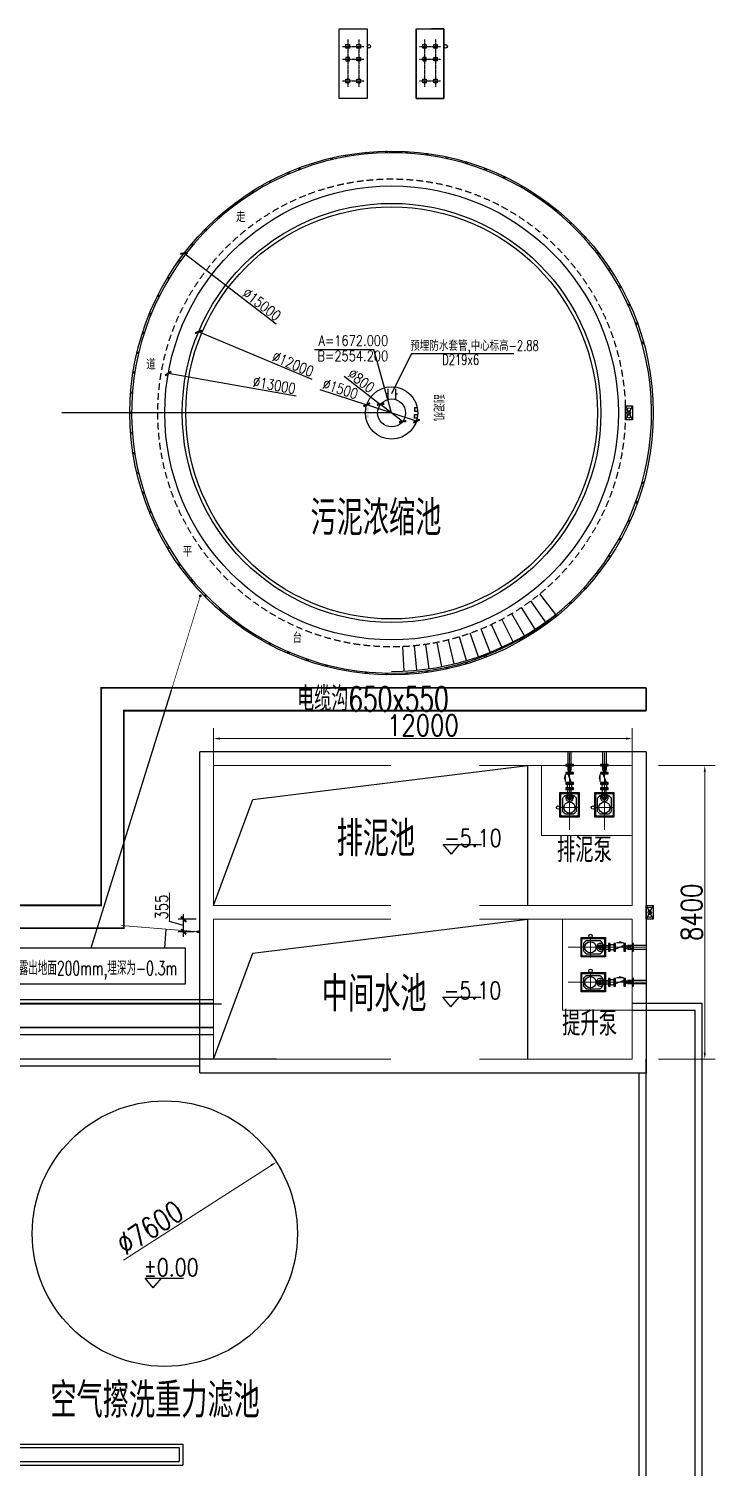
# Model space of a CAD drawing. Header units: millimetres. Extents: x -437359 to 106527, y -82378 to 117612.
# Drawn here: x -60576 to -40899, y 37759 to 78948 of the extents above; entities that cross this region are included whole.
import ezdxf
from ezdxf.enums import TextEntityAlignment as Align

# ---------------------------------------------------------------- set-up
doc = ezdxf.new("R2010")
doc.units = ezdxf.units.MM
for name, pattern in [('ACAD_ISO04W100', [30, 24, -3, 0, -3]), ('ACAD_ISO10W100', [18.5, 12, -3, 0.5, -3]), ('CENTER', [50.8, 31.75, -6.35, 6.35, -6.35]), ('CENTERX2', [4, 2.5, -0.5, 0.5, -0.5]), ('DASH', [0.35, 0.25, -0.1]), ('DASHED', [0.75, 0.5, -0.25]), ('DASHEDX2', [38.1, 25.4, -12.7]), ('EB_DASHDOT', [39, 30, -3, 3, -3]), ('HIDDEN', [9.525, 6.35, -3.175])]:
    doc.linetypes.add(name, pattern=pattern)
doc.layers.get('0').update_dxf_attribs({"color": 8})
doc.layers.get('Defpoints').update_dxf_attribs({"color": 8})
for name, color, linetype in [('-gps-dim', 8, 'Continuous'), ('1轮廓实线层', 8, 'Continuous'), ('2细线层', 8, 'Continuous'), ('DIM_SYMB', 8, 'Continuous'), ('WP', 8, 'Continuous'), ('x标注', 8, 'Continuous'), ('ZXX', 8, 'CENTER'), ('刮泥机', 8, 'Continuous'), ('标注', 8, 'Continuous'), ('桥架标注', 8, 'Continuous'), ('水管', 8, 'Continuous'), ('电气标注', 8, 'Continuous'), ('设备、管道、管件及阀门', 8, 'Continuous'), ('阀门、管件', 8, 'Continuous'), ('阀门、设备', 8, 'Continuous')]:
    doc.layers.add(name, color=color, linetype=linetype)
for name, color, linetype, lineweight in [('CAXA1', 8, 'EB_DASHDOT', 25), ('中心线', 8, 'ACAD_ISO10W100', 5), ('建构筑物', 8, 'Continuous', 18), ('标注说明', 8, 'Continuous', 13), ('电缆通道', 8, 'Continuous', 30)]:
    doc.layers.add(name, color=color, linetype=linetype, lineweight=lineweight)
doc.styles.add('geditxt1', font='geditxt.shx', dxfattribs={"width": 0.65, "bigfont": 'hzfs_1.shx'})
doc.styles.add('HZ', font='geditxt.shx', dxfattribs={"width": 0.8, "bigfont": 'hzfs_1.shx'})
doc.styles.add('HZTXT', font='geditxt.shx', dxfattribs={"width": 0.7, "bigfont": 'hzfs_1.shx'})
doc.styles.add('HZXT', font='geditxt.shx', dxfattribs={"width": 0.72, "bigfont": 'hzfs_1.shx'})
doc.styles.add('STYLE1', font='geditxt.shx', dxfattribs={"width": 0.7, "bigfont": 'hzfs_1.shx'})
doc.dimstyles.new('yk1.50', dxfattribs={"dimtxt": 350, "dimasz": 150, "dimexe": 150, "dimexo": 100, "dimgap": 50, "dimtad": 1, "dimdec": 0, "dimdsep": 46, "dimtxsty": 'HZ', "dimblk": 'ARCHTICK', "dimcen": 2.5, "dimdle": 150, "dimclrd": 256, "dimclre": 256, "dimclrt": 256, "dimadec": 0, "dimazin": 0, "dimtfac": 1, "dimtdec": 0, "dimtmove": 1, "dimatfit": 3, "dimfxl": 0, "dimlwd": -1, "dimlwe": -1, "dimarcsym": 0})

# ---------------------------------------------------------------- blocks, each defined once
blk = doc.blocks.new('*D446')
at = {"layer": 'Defpoints', "color": 0, "transparency": 16777216}
for p in [(-43277, 58624), (-55277, 56566), (-43277, 56566)]:
    blk.add_point(p, dxfattribs=at)
at = {"layer": '标注说明', "transparency": 16777216}
for p, q in [((-55277, 57316), (-55277, 58924)), ((-43277, 57316), (-43277, 58924)), ((-55097, 58624), (-43457, 58624))]:
    blk.add_line(p, q, dxfattribs=at)
for points in [[(-55097, 58654), (-55097, 58594), (-55277, 58624)], [(-43457, 58654), (-43457, 58594), (-43277, 58624)]]:
    blk.add_solid(points, dxfattribs=at)
at = {"layer": '标注说明', "transparency": 16777216, "insert": (-49277, 58999), "char_height": 600, "attachment_point": 5, "style": 'HZ'}
blk.add_mtext('12000', dxfattribs=at)
blk = doc.blocks.new('*D480')
at = {"layer": 'Defpoints', "color": 0, "transparency": 16777216}
for p in [(-43277, 57848), (-43277, 49448), (-41199, 49448)]:
    blk.add_point(p, dxfattribs=at)
at = {"layer": '标注说明', "transparency": 16777216}
for p, q in [((-42527, 57848), (-40899, 57848)), ((-41199, 57668), (-41199, 49628)), ((-42527, 49448), (-40899, 49448))]:
    blk.add_line(p, q, dxfattribs=at)
for points in [[(-41229, 57668), (-41169, 57668), (-41199, 57848)], [(-41229, 49628), (-41169, 49628), (-41199, 49448)]]:
    blk.add_solid(points, dxfattribs=at)
at = {"layer": '标注说明', "transparency": 16777216, "insert": (-41574, 53648), "char_height": 600, "attachment_point": 5, "rotation": 90, "style": 'HZ'}
blk.add_mtext('8400', dxfattribs=at)
blk = doc.blocks.new('*D483')
at = {"layer": 'Defpoints', "color": 0, "transparency": 16777216}
for p in [(-53478, 46500), (-59874, 42395)]:
    blk.add_point(p, dxfattribs=at)
at = {"layer": '标注说明', "transparency": 16777216}
blk.add_line((-57859, 43688), (-53629, 46403), dxfattribs=at)
blk.add_solid([(-53645, 46429), (-53613, 46378), (-53478, 46500)], dxfattribs=at)
at = {"layer": '标注说明', "transparency": 16777216, "insert": (-57104, 44618), "char_height": 600, "attachment_point": 5, "rotation": 32.6966, "style": 'HZ'}
blk.add_mtext('∅7600', dxfattribs=at)
blk = doc.blocks.new('_ArchTick')
at = {"color": 0, "linetype": 'ByBlock', "const_width": 0.4}
blk.add_lwpolyline([(-0.5, -0.5), (0.5, 0.5)], dxfattribs=at)
blk = doc.blocks.new('*D461')
at = {"layer": '-gps-dim', "transparency": 16777216}
blk.add_line((-52911, 68430), (-56577, 69077), dxfattribs=at)
at = {"layer": 'Defpoints', "color": 0, "transparency": 16777216}
for p in [(-56577, 69077), (-43775, 66818)]:
    blk.add_point(p, dxfattribs=at)
at = {"layer": '-gps-dim', "transparency": 16777216, "xscale": 150, "yscale": 150, "zscale": 150, "rotation": 169.9932743384217}
blk.add_blockref('_ArchTick', (-56577, 69077), dxfattribs=at)
at = {"layer": '-gps-dim', "color": 0, "transparency": 16777216, "insert": (-53539, 68744), "char_height": 300, "attachment_point": 5, "rotation": 349.9933, "style": 'HZ'}
blk.add_mtext('∅13000', dxfattribs=at)
blk = doc.blocks.new('*D485')
at = {"layer": '-gps-dim', "transparency": 16777216}
blk.add_line((-52456, 68905), (-55708, 70270), dxfattribs=at)
at = {"layer": 'Defpoints', "color": 0, "transparency": 16777216}
for p in [(-55708, 70270), (-44643, 65626)]:
    blk.add_point(p, dxfattribs=at)
at = {"layer": '-gps-dim', "transparency": 16777216, "xscale": 150, "yscale": 150, "zscale": 150, "rotation": 157.2302912719808}
blk.add_blockref('_ArchTick', (-55708, 70270), dxfattribs=at)
at = {"layer": '-gps-dim', "color": 0, "transparency": 16777216, "insert": (-52999, 69350), "char_height": 300, "attachment_point": 5, "rotation": 337.2303, "style": 'HZ'}
blk.add_mtext('∅12000', dxfattribs=at)
blk = doc.blocks.new('*D462')
at = {"layer": '-gps-dim', "transparency": 16777216}
for p in [(-51536, 68999), (-49859, 67703)]:
    blk.add_line(p, (-50492, 68192), dxfattribs=at)
at = {"layer": 'Defpoints', "color": 0, "transparency": 16777216}
for p in [(-50492, 68192), (-49859, 67703)]:
    blk.add_point(p, dxfattribs=at)
at = {"layer": '-gps-dim', "transparency": 16777216, "xscale": 150, "yscale": 150, "zscale": 150}
for p, rotation in [((-50492, 68192), 322.2983047391895), ((-49859, 67703), 142.2983047391895)]:
    blk.add_blockref('_ArchTick', p, dxfattribs=dict(at, rotation=rotation))
at = {"layer": '-gps-dim', "color": 0, "transparency": 16777216, "insert": (-51044, 68872), "char_height": 300, "attachment_point": 5, "rotation": 322.2983, "style": 'HZ'}
blk.add_mtext('∅800', dxfattribs=at)
blk = doc.blocks.new('*D463')
at = {"layer": '-gps-dim', "transparency": 16777216}
for p in [(-52236, 68621), (-49463, 67715)]:
    blk.add_line(p, (-50889, 68181), dxfattribs=at)
at = {"layer": 'Defpoints', "color": 0, "transparency": 16777216}
for p in [(-50889, 68181), (-49463, 67715)]:
    blk.add_point(p, dxfattribs=at)
at = {"layer": '-gps-dim', "transparency": 16777216, "xscale": 150, "yscale": 150, "zscale": 150}
for p, rotation in [((-50889, 68181), 341.9054560269174), ((-49463, 67715), 161.9054560269174)]:
    blk.add_blockref('_ArchTick', p, dxfattribs=dict(at, rotation=rotation))
at = {"layer": '-gps-dim', "color": 0, "transparency": 16777216, "insert": (-51643, 68637), "char_height": 300, "attachment_point": 5, "rotation": 341.9055, "style": 'HZ'}
blk.add_mtext('∅1500', dxfattribs=at)
blk = doc.blocks.new('*D464')
at = {"layer": '-gps-dim', "transparency": 16777216}
blk.add_line((-53482, 70488), (-56124, 72517), dxfattribs=at)
at = {"layer": 'Defpoints', "color": 0, "transparency": 16777216}
for p in [(-56124, 72517), (-44228, 63379)]:
    blk.add_point(p, dxfattribs=at)
at = {"layer": '-gps-dim', "transparency": 16777216, "xscale": 150, "yscale": 150, "zscale": 150, "rotation": 142.4699375496001}
blk.add_blockref('_ArchTick', (-56124, 72517), dxfattribs=at)
at = {"layer": '-gps-dim', "color": 0, "transparency": 16777216, "insert": (-53894, 71056), "char_height": 300, "attachment_point": 5, "rotation": 322.4699, "style": 'HZ'}
blk.add_mtext('∅15000', dxfattribs=at)
blk = doc.blocks.new('*D505')
at = {"layer": 'Defpoints', "color": 0, "transparency": 16777216}
for p in [(-56139, 53448), (-55677, 53448), (-55732, 53093)]:
    blk.add_point(p, dxfattribs=at)
at = {"layer": '电缆通道', "transparency": 16777216}
for p, q in [((-56539, 53390), (-56539, 54210)), ((-56139, 52943), (-56139, 53598)), ((-56139, 53270), (-56539, 53390)), ((-55777, 53448), (-56289, 53448)), ((-55832, 53093), (-56289, 53093))]:
    blk.add_line(p, q, dxfattribs=at)
at = {"layer": '电缆通道', "transparency": 16777216, "xscale": 150, "yscale": 150, "zscale": 150}
for p, rotation in [((-56139, 53448), 90), ((-56139, 53093), 270)]:
    blk.add_blockref('_ArchTick', p, dxfattribs=dict(at, rotation=rotation))
at = {"layer": '电缆通道', "transparency": 16777216, "insert": (-56764, 53800), "char_height": 350, "attachment_point": 5, "rotation": 90, "style": 'HZ', "bg_fill": 3, "box_fill_scale": 1.1, "bg_fill_color": 256, "bg_fill_true_color": 13158600, "bg_fill_transparency": 0}
blk.add_mtext('355', dxfattribs=at)

msp = doc.modelspace()

# ---------------------------------------------------------------- hatches: boundary and pattern name
h = msp.add_hatch()
h.set_pattern_fill('ANGLE', color=256, style=0)
h.set_pattern_definition([(0, (-789805.2596, 292293.3526), (0, 6.985), [5.08, -1.905]), (90, (-789805.2596, 292293.3526), (-6.985, 4e-16), [5.08, -1.905])])
h.paths.add_polyline_path([(-50835.8, 68096.3), (-50910.9, 68096.3, 0.0336643), (-50924.2, 67996.3), (-50835.8, 67996.3)])
h.paths.add_polyline_path([(-50835.8, 67899.2), (-50924.2, 67899.2, 0.0336643), (-50910.9, 67799.2), (-50835.8, 67799.2)])
h.paths.add_polyline_path([(-49427.3, 67899.2), (-49515.5, 67899.2), (-49515.5, 67799.2), (-49440.6, 67799.2, 0.0336643)])
h.paths.add_polyline_path([(-49440.6, 68096.3), (-49515.5, 68096.3), (-49515.5, 67996.3), (-49427.3, 67996.3, 0.0336643)])
at = {"ltscale": 3}
for points in [[(-45228.6, 57481.5), (-45204.6, 57481.5), (-45204.6, 57589.4)], [(-44227.1, 57481.5), (-44203.2, 57481.5), (-44203.2, 57589.4)], [(-43642.9, 52799.8), (-43642.9, 52775.8), (-43535, 52775.8)], [(-43642.9, 51798.3), (-43642.9, 51774.3), (-43535, 51774.3)]]:
    msp.add_hatch(color=256, dxfattribs=at).paths.add_polyline_path(points)

# ---------------------------------------------------------------- linework, layer by layer
for p, q in [((-52383.4, 69767.1), (-50689.6, 69767.1)), ((-50175.8, 67947.8), (-50689.6, 69767.1)), ((-50285.3, 68490.9), (-50340.8, 68490.9)), ((-50285.3, 68642), (-50285.3, 68339.7)), ((-50066.3, 68642), (-50066.3, 68339.7)), ((-50066.3, 68490.9), (-50010.8, 68490.9)), ((-49440.5, 68096.3), (-49515.5, 68096.3)), ((-49515.5, 68096.3), (-49515.5, 67996.3)), ((-49515.5, 67996.3), (-49427.3, 67996.3)), ((-49515.5, 67799.2), (-49515.5, 67899.2)), ((-49515.5, 67899.2), (-49427.3, 67899.2)), ((-49440.5, 67799.2), (-49515.5, 67799.2)), ((-55676.6, 53447.8), (-55676.6, 58247.8)), ((-42876.6, 58247.8), (-55676.6, 58247.8)), ((-42876.6, 58247.8), (-42876.6, 53447.8)), ((-54151, 56878.6), (-46276.6, 57847.8)), ((-46276.6, 57847.8), (-46276.6, 53847.8)), ((-55276.6, 53847.8), (-54151, 56878.6)), ((-55676.6, 49047.8), (-55676.6, 53447.8)), ((-54151, 52478.6), (-46276.6, 53447.8)), ((-46276.6, 53447.8), (-46276.6, 49447.8)), ((-42876.6, 53447.8), (-42876.6, 49047.8)), ((-55276.6, 49447.8), (-54151, 52478.6)), ((-84275.7, 51147.8), (-55275.7, 51147.8)), ((-84375.7, 51047.8), (-55275.7, 51047.8)), ((-55275.7, 50347.8), (-84675.7, 50347.8)), ((-79875.7, 50347.8), (-55275.7, 50347.8)), ((-55675.7, 49247.8), (-79875.7, 49247.8)), ((-55676.6, 49047.8), (-42876.6, 49047.8)), ((-84675.7, 38321.1), (-56263.6, 38321.1)), ((-84575.7, 38421.1), (-56163.6, 38421.1)), ((-56263.6, 38321.1), (-56263.6, 37921.1)), ((-56163.6, 38421.1), (-56163.6, 37821.1)), ((-85075.7, 37921.1), (-56263.6, 37921.1)), ((-85175.7, 37821.1), (-56163.6, 37821.1))]:
    msp.add_line(p, q)
for p, q in [((-45204.6, 57593.4), (-45228.6, 57481.5)), ((-45228.6, 57481.3), (-45204.6, 57481.3)), ((-45204.6, 57593.4), (-45204.6, 57396.5)), ((-44203.2, 57593.4), (-44227.1, 57481.5)), ((-44227.1, 57481.3), (-44203.2, 57481.3)), ((-44203.2, 57593.4), (-44203.2, 57396.5)), ((-43531, 52775.8), (-43727.9, 52775.8)), ((-43643.1, 52799.8), (-43643.1, 52775.8)), ((-43531, 52775.8), (-43642.9, 52799.8)), ((-43531, 51774.3), (-43727.9, 51774.3)), ((-43643.1, 51798.3), (-43643.1, 51774.3)), ((-43531, 51774.3), (-43642.9, 51798.3))]:
    msp.add_line(p, q, dxfattribs=at)
at = {"linetype": 'ByBlock'}
for p, q in [((-43275.7, 51047.8), (-41275.7, 51047.8)), ((-43275.7, 50847.8), (-41475.7, 50847.8)), ((-41475.7, 20697.8), (-41475.7, 50847.8)), ((-41275.7, 20497.8), (-41275.7, 51047.8)), ((-42875.7, 28147.8), (-42875.7, 49447.8)), ((-43075.7, 28347.8), (-43075.7, 49047.8))]:
    msp.add_line(p, q, dxfattribs=at)
for points in [[(-50875.8, 78128.6), (-50875.8, 76947.8), (-51675.8, 76947.8), (-51675.8, 78947.8), (-51318.1, 78947.8)], [(-49475.8, 78947.8), (-49475.8, 76947.8), (-48675.8, 76947.8), (-48675.8, 78947.8), (-49033.4, 78947.8)], [(-53475.7, 49447.8), (-79675.7, 49447.8), (-79675.7, 50147.8), (-55275.7, 50147.8)]]:
    msp.add_lwpolyline(points)
for points in [[(-51675.8, 78947.8), (-50875.8, 78947.8), (-50875.8, 76947.8), (-51675.8, 76947.8)], [(-49475.8, 78947.8), (-48675.8, 78947.8), (-48675.8, 76947.8), (-49475.8, 76947.8)], [(-51483.3, 78492.8), (-51383.3, 78492.8), (-51383.3, 78392.8), (-51483.3, 78392.8)], [(-51168.3, 78492.8), (-51068.3, 78492.8), (-51068.3, 78392.8), (-51168.3, 78392.8)], [(-49283.3, 78492.8), (-49183.3, 78492.8), (-49183.3, 78392.8), (-49283.3, 78392.8)], [(-48968.3, 78492.8), (-48868.3, 78492.8), (-48868.3, 78392.8), (-48968.3, 78392.8)], [(-51383.3, 78127.8), (-51483.3, 78127.8), (-51483.3, 78027.8), (-51383.3, 78027.8)], [(-51168.3, 78127.8), (-51068.3, 78127.8), (-51068.3, 78027.8), (-51168.3, 78027.8)], [(-49183.3, 78127.8), (-49283.3, 78127.8), (-49283.3, 78027.8), (-49183.3, 78027.8)], [(-48968.3, 78127.8), (-48868.3, 78127.8), (-48868.3, 78027.8), (-48968.3, 78027.8)], [(-51483.3, 77502.8), (-51383.3, 77502.8), (-51383.3, 77402.8), (-51483.3, 77402.8)], [(-51168.3, 77502.8), (-51068.3, 77502.8), (-51068.3, 77402.8), (-51168.3, 77402.8)], [(-49283.3, 77502.8), (-49183.3, 77502.8), (-49183.3, 77402.8), (-49283.3, 77402.8)], [(-48968.3, 77502.8), (-48868.3, 77502.8), (-48868.3, 77402.8), (-48968.3, 77402.8)]]:
    msp.add_lwpolyline(points, close=True)
for centre, radius in [((-50175.8, 67947.8), 7500), ((-50175.8, 67947.8), 6500), ((-50175.8, 67947.8), 6000), ((-50175.8, 67947.8), 5900), ((-50175.8, 67947.8), 750), ((-50175.8, 67947.8), 400), ((-56675.7, 44447.8), 3800)]:
    msp.add_circle(centre, radius)
at = {"linetype": 'HIDDEN', "ltscale": 30}
msp.add_circle((-50175.8, 67947.8), 6700, dxfattribs=at)
at = {"layer": '1轮廓实线层'}
for points in [[(-45336.6, 57070.1), (-45346.6, 57052.8), (-45336.6, 57035.5), (-45316.6, 57035.5), (-45306.6, 57052.8), (-45316.6, 57070.1)], [(-44836.6, 57070.1), (-44846.6, 57052.8), (-44836.6, 57035.5), (-44816.6, 57035.5), (-44806.6, 57052.8), (-44816.6, 57070.1)], [(-44336.6, 57070.1), (-44346.6, 57052.8), (-44336.6, 57035.5), (-44316.6, 57035.5), (-44306.6, 57052.8), (-44316.6, 57070.1)], [(-43836.6, 57070.1), (-43846.6, 57052.8), (-43836.6, 57035.5), (-43816.6, 57035.5), (-43806.6, 57052.8), (-43816.6, 57070.1)], [(-45336.6, 56420.1), (-45346.6, 56402.8), (-45336.6, 56385.5), (-45316.6, 56385.5), (-45306.6, 56402.8), (-45316.6, 56420.1)], [(-44836.6, 56420.1), (-44846.6, 56402.8), (-44836.6, 56385.5), (-44816.6, 56385.5), (-44806.6, 56402.8), (-44816.6, 56420.1)], [(-44336.6, 56420.1), (-44346.6, 56402.8), (-44336.6, 56385.5), (-44316.6, 56385.5), (-44306.6, 56402.8), (-44316.6, 56420.1)], [(-43836.6, 56420.1), (-43846.6, 56402.8), (-43836.6, 56385.5), (-43816.6, 56385.5), (-43806.6, 56402.8), (-43816.6, 56420.1)], [(-44704.3, 52907.8), (-44721.6, 52917.8), (-44738.9, 52907.8), (-44738.9, 52887.8), (-44721.6, 52877.8), (-44704.3, 52887.8)], [(-44054.3, 52907.8), (-44071.6, 52917.8), (-44088.9, 52907.8), (-44088.9, 52887.8), (-44071.6, 52877.8), (-44054.3, 52887.8)], [(-44704.3, 52407.8), (-44721.6, 52417.8), (-44738.9, 52407.8), (-44738.9, 52387.8), (-44721.6, 52377.8), (-44704.3, 52387.8)], [(-44054.3, 52407.8), (-44071.6, 52417.8), (-44088.9, 52407.8), (-44088.9, 52387.8), (-44071.6, 52377.8), (-44054.3, 52387.8)], [(-44704.3, 51907.8), (-44721.6, 51917.8), (-44738.9, 51907.8), (-44738.9, 51887.8), (-44721.6, 51877.8), (-44704.3, 51887.8)], [(-44054.3, 51907.8), (-44071.6, 51917.8), (-44088.9, 51907.8), (-44088.9, 51887.8), (-44071.6, 51877.8), (-44054.3, 51887.8)], [(-44704.3, 51407.8), (-44721.6, 51417.8), (-44738.9, 51407.8), (-44738.9, 51387.8), (-44721.6, 51377.8), (-44704.3, 51387.8)], [(-44054.3, 51407.8), (-44071.6, 51417.8), (-44088.9, 51407.8), (-44088.9, 51387.8), (-44071.6, 51377.8), (-44054.3, 51387.8)]]:
    msp.add_lwpolyline(points, close=True, dxfattribs=at)
for centre, radius in [((-45326.6, 57052.8), 17.3), ((-45326.6, 57052.8), 11), ((-44826.6, 57052.8), 17.3), ((-44826.6, 57052.8), 11), ((-44326.6, 57052.8), 17.3), ((-44326.6, 57052.8), 11), ((-43826.6, 57052.8), 17.3), ((-43826.6, 57052.8), 11), ((-45326.6, 56402.8), 17.3), ((-45326.6, 56402.8), 11), ((-44826.6, 56402.8), 17.3), ((-44826.6, 56402.8), 11), ((-44326.6, 56402.8), 17.3), ((-44326.6, 56402.8), 11), ((-43826.6, 56402.8), 17.3), ((-43826.6, 56402.8), 11), ((-44721.6, 52897.8), 17.3), ((-44721.6, 52897.8), 11), ((-44071.6, 52897.8), 17.3), ((-44071.6, 52897.8), 11), ((-44721.6, 52397.8), 17.3), ((-44721.6, 52397.8), 11), ((-44071.6, 52397.8), 17.3), ((-44071.6, 52397.8), 11), ((-44721.6, 51897.8), 17.3), ((-44721.6, 51897.8), 11), ((-44071.6, 51897.8), 17.3), ((-44071.6, 51897.8), 11), ((-44721.6, 51397.8), 17.3), ((-44721.6, 51397.8), 11), ((-44071.6, 51397.8), 17.3), ((-44071.6, 51397.8), 11)]:
    msp.add_circle(centre, radius, dxfattribs=at)
at = {"layer": '2细线层'}
for centre in [(-45326.6, 57052.8), (-44826.6, 57052.8), (-44326.6, 57052.8), (-43826.6, 57052.8), (-45326.6, 56402.8), (-44826.6, 56402.8), (-44326.6, 56402.8), (-43826.6, 56402.8), (-44721.6, 52897.8), (-44071.6, 52897.8), (-44721.6, 52397.8), (-44071.6, 52397.8), (-44721.6, 51897.8), (-44071.6, 51897.8), (-44721.6, 51397.8), (-44071.6, 51397.8)]:
    msp.add_circle(centre, 10, dxfattribs=at)
at = {"layer": 'CAXA1', "lineweight": 9, "ltscale": 20}
for p, q in [((-45366.7, 56647.8), (-44786.6, 56647.8)), ((-44366.7, 56647.8), (-43786.6, 56647.8)), ((-44476.6, 52937.8), (-44476.6, 52357.7)), ((-44476.6, 51937.8), (-44476.6, 51357.7))]:
    msp.add_line(p, q, dxfattribs=at)
at = {"layer": 'DIM_SYMB'}
for p, q in [((-48462.8, 55309.1), (-48695.5, 55585.7)), ((-48695.5, 55585.7), (-47600.9, 55585.7)), ((-48462.8, 55309.1), (-48230.2, 55585.7)), ((-48474.1, 50945.2), (-48706.7, 51221.8)), ((-48706.7, 51221.8), (-47612.2, 51221.8)), ((-48474.1, 50945.2), (-48241.4, 51221.8)), ((-57006.6, 42894.9), (-57239.2, 43171.6)), ((-57239.2, 43171.6), (-56144.7, 43171.6)), ((-57006.6, 42894.9), (-56773.9, 43171.6))]:
    msp.add_line(p, q, dxfattribs=at)
at = {"layer": 'WP', "linetype": 'ACAD_ISO04W100'}
for points in [[(-45326.6, 57052.8), (-44826.6, 57052.8), (-44826.6, 56402.8), (-45326.6, 56402.8)], [(-44326.6, 57052.8), (-43826.6, 57052.8), (-43826.6, 56402.8), (-44326.6, 56402.8)], [(-44071.6, 52897.8), (-44071.6, 52397.8), (-44721.6, 52397.8), (-44721.6, 52897.8)], [(-44071.6, 51897.8), (-44071.6, 51397.8), (-44721.6, 51397.8), (-44721.6, 51897.8)]]:
    msp.add_lwpolyline(points, close=True, dxfattribs=at)
at = {"layer": 'x标注', "ltscale": 0.5}
for q in [(-50175.8, 68490.9), (-46676.3, 69649.2)]:
    msp.add_line((-49609.4, 69649.2), q, dxfattribs=at)
at = {"layer": 'ZXX'}
for p, q in [((-51579.5, 78442.8), (-50972, 78442.8)), ((-51433.3, 78635.9), (-51433.3, 77284.7)), ((-51118.3, 78635.9), (-51118.3, 77284.7)), ((-49379.5, 78442.8), (-48772, 78442.8)), ((-49233.3, 78635.9), (-49233.3, 77284.7)), ((-48918.3, 78635.9), (-48918.3, 77284.7)), ((-51579.5, 78077.8), (-50972, 78077.8)), ((-49379.5, 78077.8), (-48772, 78077.8)), ((-51579.5, 77452.8), (-50972, 77452.8)), ((-49379.5, 77452.8), (-48772, 77452.8))]:
    msp.add_line(p, q, dxfattribs=at)
at = {"layer": '中心线', "linetype": 'CENTERX2'}
for p, q in [((-45076.6, 58227.8), (-45076.6, 56009.3)), ((-42896.6, 52647.8), (-45115, 52647.8))]:
    msp.add_line(p, q, dxfattribs=at)
at = {"layer": '中心线', "linetype": 'CENTER', "ltscale": 0.5}
for p, q in [((-45154.4, 56932.8), (-44998.8, 56932.8)), ((-44154.4, 56932.8), (-43998.8, 56932.8)), ((-44191.6, 52725.6), (-44191.6, 52570)), ((-44191.6, 51725.6), (-44191.6, 51570))]:
    msp.add_line(p, q, dxfattribs=at)
at = {"layer": '中心线', "linetype": 'CENTERX2'}
for points in [[(-44076.6, 58227.8), (-44076.6, 56009.3)], [(-42896.6, 51647.8), (-45115, 51647.8)]]:
    msp.add_lwpolyline(points, dxfattribs=at)
at = {"layer": '刮泥机'}
for centre in [(-50899.4, 75387.7), (-50320.7, 75421.4), (-49741.1, 75410.1), (-49164.2, 75354), (-51900.8, 75220.8), (-51473.8, 75309.2), (-48593.3, 75253.3), (-48031.9, 75108.7), (-53659.5, 74561.4), (-53136.5, 74811.4), (-52817.8, 74932.6), (-47483.4, 74921.1), (-46951.2, 74691.5), (-54161.5, 74271.5), (-46438.3, 74421.3), (-54639.5, 73943.6), (-45947.9, 74112.2), (-45482.9, 73766.1), (-55090.7, 73579.7), (-45046.1, 73384.9), (-55512.4, 73181.9), (-44640.2, 72971), (-55902, 72752.6), (-44267.6, 72527), (-56257.1, 72294.4), (-43930.5, 72055.4), (-56575.6, 71810.1), (-56855.7, 71302.5), (-43631, 71559), (-43370.8, 71041), (-57095.6, 70774.8), (-43151.6, 70504.4), (-57293.8, 70230.1), (-57449.3, 69671.6), (-42974.6, 69952.4), (-57561, 69102.8), (-57628.3, 68527), (-57650.8, 67947.8), (-57628.3, 67368.5), (-57561, 66792.7), (-57449.3, 66223.9), (-42974.6, 65943.2), (-57293.8, 65665.5), (-57095.6, 65120.7), (-43151.6, 65391.2), (-43370.8, 64854.5), (-56855.7, 64593), (-43631, 64336.5), (-56575.6, 64085.4), (-43930.5, 63840.2), (-56257.1, 63601.1), (-55902, 63142.9), (-44267.6, 63368.6), (-55512.4, 62713.6), (-44640.2, 62924.5), (-55090.7, 62315.8), (-45046.1, 62510.7), (-54639.5, 61951.9), (-45947.9, 61783.3), (-45482.9, 62129.5), (-54161.5, 61624), (-46438.3, 61474.2), (-53659.5, 61334.2), (-53136.5, 61084.1), (-47483.4, 60974.5), (-52595.7, 60875.3), (-52040.3, 60709.1), (-49164.2, 60541.5), (-48593.3, 60642.2), (-48031.9, 60786.8), (-50899.4, 60507.9), (-50320.7, 60474.2), (-49741.1, 60485.4)]:
    msp.add_circle(centre, 25, dxfattribs=at)
msp.add_arc((-50175.8, 67947.8), 7450, 110.83664, 110.58449, dxfattribs=at)
at = {"layer": '建构筑物', "linetype": 'DASHEDX2', "ltscale": 200}
for p, q in [((-55276.6, 57847.8), (-43276.6, 57847.8)), ((-55276.6, 57847.8), (-55276.6, 53847.8)), ((-45876.6, 57847.8), (-45876.6, 55847.8)), ((-43276.6, 57847.8), (-43276.6, 53847.8)), ((-43276.6, 55847.8), (-45876.6, 55847.8)), ((-55276.6, 53847.8), (-43276.6, 53847.8)), ((-55276.6, 53447.8), (-43276.6, 53447.8)), ((-55276.6, 53447.8), (-55276.6, 49447.8)), ((-43276.6, 53447.8), (-45276.6, 53447.8)), ((-45276.6, 50847.8), (-45276.6, 53447.8)), ((-43276.6, 53447.8), (-43276.6, 49447.8)), ((-43276.6, 50847.8), (-43276.6, 53447.8)), ((-43276.6, 50847.8), (-45276.6, 50847.8)), ((-55276.6, 49447.8), (-43276.6, 49447.8))]:
    msp.add_line(p, q, dxfattribs=at)
at = {"layer": '标注', "linetype": 'DASHED', "ltscale": 5}
for p, q in [((-45196.6, 56997.8), (-45271.6, 56922.8)), ((-44956.6, 56997.8), (-44881.6, 56922.8)), ((-44196.6, 56997.8), (-44271.6, 56922.8)), ((-43956.6, 56997.8), (-43881.6, 56922.8)), ((-45196.6, 56457.8), (-45271.6, 56532.8)), ((-44956.6, 56457.8), (-44881.6, 56532.8)), ((-44196.6, 56457.8), (-44271.6, 56532.8)), ((-43956.6, 56457.8), (-43881.6, 56532.8)), ((-44666.6, 52767.8), (-44591.6, 52842.8)), ((-44126.6, 52767.8), (-44201.6, 52842.8)), ((-44666.6, 52527.8), (-44591.6, 52452.8)), ((-44126.6, 52527.8), (-44201.6, 52452.8)), ((-44666.6, 51767.8), (-44591.6, 51842.8)), ((-44666.6, 51527.8), (-44591.6, 51452.8)), ((-44126.6, 51767.8), (-44201.6, 51842.8)), ((-44126.6, 51527.8), (-44201.6, 51452.8))]:
    msp.add_line(p, q, dxfattribs=at)
at = {"layer": '标注', "ltscale": 500}
for points in [[(-45351.6, 57077.8), (-44801.6, 57077.8), (-44801.6, 56377.8), (-45351.6, 56377.8)], [(-44351.6, 57077.8), (-43801.6, 57077.8), (-43801.6, 56377.8), (-44351.6, 56377.8)], [(-44046.6, 52922.8), (-44046.6, 52372.8), (-44746.6, 52372.8), (-44746.6, 52922.8)], [(-44046.6, 51922.8), (-44046.6, 51372.8), (-44746.6, 51372.8), (-44746.6, 51922.8)]]:
    msp.add_lwpolyline(points, close=True, dxfattribs=at)
at = {"layer": '标注', "linetype": 'DASHED', "ltscale": 5}
for points in [[(-45271.6, 56532.8), (-45271.6, 56922.8)], [(-45196.6, 56997.8), (-44956.6, 56997.8)], [(-44881.6, 56922.8), (-44881.6, 56532.8)], [(-44271.6, 56532.8), (-44271.6, 56922.8)], [(-44196.6, 56997.8), (-43956.6, 56997.8)], [(-43881.6, 56922.8), (-43881.6, 56532.8)], [(-44956.6, 56457.8), (-45196.6, 56457.8)], [(-43956.6, 56457.8), (-44196.6, 56457.8)], [(-44666.6, 52527.8), (-44666.6, 52767.8)], [(-44591.6, 52842.8), (-44201.6, 52842.8)], [(-44126.6, 52767.8), (-44126.6, 52527.8)], [(-44201.6, 52452.8), (-44591.6, 52452.8)], [(-44666.6, 51527.8), (-44666.6, 51767.8)], [(-44591.6, 51842.8), (-44201.6, 51842.8)], [(-44126.6, 51767.8), (-44126.6, 51527.8)], [(-44201.6, 51452.8), (-44591.6, 51452.8)]]:
    msp.add_lwpolyline(points, dxfattribs=at)
at = {"layer": '标注', "ltscale": 500}
for centre, radius in [((-45076.6, 56932.8), 67.5), ((-44076.6, 56932.8), 67.5), ((-45076.6, 56647.8), 160), ((-44076.6, 56647.8), 160), ((-44476.6, 52647.8), 160), ((-44191.6, 52647.8), 67.5), ((-44476.6, 51647.8), 160), ((-44191.6, 51647.8), 67.5)]:
    msp.add_circle(centre, radius, dxfattribs=at)
at = {"layer": '标注', "linetype": 'DASHED', "ltscale": 5}
for centre in [(-45076.6, 56932.8), (-44076.6, 56932.8), (-44191.6, 52647.8), (-44191.6, 51647.8)]:
    msp.add_circle(centre, 22.5, dxfattribs=at)
at = {"layer": '水管', "linetype": 'Continuous'}
for p, q in [((-45127, 56933.3), (-45127, 57123.2)), ((-45127, 57032.8), (-45027, 57032.8)), ((-45027, 56933.3), (-45027, 57123.2)), ((-45027, 56933.3), (-45027, 57123.2)), ((-44127, 56933.3), (-44127, 57123.2)), ((-44127, 57032.8), (-44027, 57032.8)), ((-44027, 56933.3), (-44027, 57123.2)), ((-44191.1, 52698.1), (-44001.2, 52698.1)), ((-44191.1, 52598.1), (-44001.2, 52598.1)), ((-44191.1, 52598.1), (-44001.2, 52598.1)), ((-44091.6, 52698.1), (-44091.6, 52598.1)), ((-44191.1, 51698.1), (-44001.2, 51698.1)), ((-44191.1, 51598.1), (-44001.2, 51598.1)), ((-44091.6, 51698.1), (-44091.6, 51598.1))]:
    msp.add_line(p, q, dxfattribs=at)
for points in [[(-45127, 58227.8), (-45127, 57708.5)], [(-45027, 57708.5), (-45027, 58227.8)], [(-44126.6, 58227.8), (-44126.6, 57708.5)], [(-44026.6, 58227.8), (-44026.6, 57708.5)], [(-45127, 56933.3), (-45127, 57167.5)], [(-45027, 56933.3), (-45027, 57167.5)], [(-44127, 56932.8), (-44127, 57167.5)], [(-44027, 56932.8), (-44027, 57167.5)], [(-44191.1, 52698.1), (-43956.9, 52698.1)], [(-44191.1, 52598.1), (-43956.9, 52598.1)], [(-42896.6, 52698.1), (-43415.9, 52698.1)], [(-43415.9, 52598.1), (-42896.6, 52598.1)], [(-44191.6, 51698.1), (-43956.9, 51698.1)], [(-44191.6, 51598.1), (-43956.9, 51598.1)], [(-42896.6, 51697.8), (-43415.8, 51697.8)], [(-42896.6, 51597.8), (-43415.8, 51597.8)]]:
    msp.add_lwpolyline(points, dxfattribs=at)
for points in [[(-45127, 56932.8, 1.012327), (-45027, 56932.8)], [(-44127, 56932.8, 1.012327), (-44027, 56932.8)], [(-44191.6, 52698.1, 1.012327), (-44191.6, 52598.1)], [(-44191.6, 51698.1, 1.012327), (-44191.6, 51598.1)]]:
    msp.add_lwpolyline(points, format="xyb", dxfattribs=at)
for centre, radius, start, end in [((-45069.1, 57264.5), 78.5, 137.53379, 222.46621), ((-45084.9, 57264.5), 78.5, 317.53379, 42.46621), ((-44067.6, 57264.5), 78.5, 137.53379, 222.46621), ((-44083.4, 57264.5), 78.5, 317.53379, 42.46621), ((-45076.6, 56932.2), 110.4, 117.13591, 63.29), ((-45077, 56932.2), 50, 179.29805, 0.70195), ((-44076.6, 56932.2), 110.4, 117.13591, 63.29), ((-44077, 56932.2), 50, 179.29805, 0.70195), ((-44192.2, 52647.8), 110.4, 27.13591, 333.29), ((-44192.2, 52648.1), 50, 89.29805, 270.70195), ((-43859.9, 52640.2), 78.5, 47.53379, 132.46621), ((-43859.9, 52656), 78.5, 227.53379, 312.46621), ((-44192.2, 51647.8), 110.4, 27.13591, 333.29), ((-44192.2, 51648.1), 50, 89.29805, 270.70195), ((-43859.9, 51638.8), 78.5, 47.53379, 132.46621), ((-43859.9, 51654.6), 78.5, 227.53379, 312.46621)]:
    msp.add_arc(centre, radius, start, end, dxfattribs=at)
at = {"layer": '电缆通道'}
for p, q in [((-43275.8, 68147.8), (-43475.8, 67747.8)), ((-43475.8, 68147.8), (-43275.8, 67747.8)), ((-50175.8, 67947.8), (-59624.9, 67947.8)), ((-42676.6, 53847.8), (-42876.6, 53447.8)), ((-42876.6, 53847.8), (-42676.6, 53447.8)), ((-55051.8, 51020.9), (-93954.2, 51020.9))]:
    msp.add_line(p, q, dxfattribs=at)
for points in [[(-43475.8, 68147.8), (-43275.8, 68147.8), (-43275.8, 67747.8), (-43475.8, 67747.8)], [(-42876.6, 53847.8), (-42676.6, 53847.8), (-42676.6, 53447.8), (-42876.6, 53447.8)], [(-68804.3, 52635.2), (-56093.6, 52635.2), (-56093.6, 51590), (-68804.3, 51590)]]:
    msp.add_lwpolyline(points, close=True, dxfattribs=at)
at = {"layer": '电缆通道', "linetype": 'DASH', "ltscale": 500, "const_width": 20}
for points in [[(-56495.9, 59980.9), (-55656.7, 62710.9)], [(-57918.1, 53270.4), (-55732.3, 53092.7)]]:
    msp.add_lwpolyline(points, dxfattribs=at)
at = {"layer": '电缆通道', "ltscale": 0.35, "const_width": 50}
for points in [[(-42876.6, 60072.8), (-58501.1, 60072.8), (-58501.1, 53847.8), (-82400.7, 53847.8), (-82400.7, 51647.8)], [(-42876.6, 59422.8), (-42876.6, 60072.8)], [(-42876.6, 59422.8), (-57851.1, 59422.8), (-57851.1, 53197.8), (-81750.7, 53197.8), (-81750.7, 51647.8)]]:
    msp.add_lwpolyline(points, dxfattribs=at)
at = {"layer": '电缆通道'}
for centre, radius in [((-50825.8, 78442.8), 50), ((-48625.8, 78442.8), 50), ((-43375.8, 68047.8), 50), ((-43375.8, 67947.8), 50), ((-43375.8, 67847.8), 50), ((-55656.7, 62710.9), 25.2), ((-45401.6, 56647.8), 50), ((-44401.6, 56647.8), 50), ((-42776.6, 53747.8), 50), ((-42776.6, 53647.8), 50), ((-42776.6, 53547.8), 50), ((-55732.3, 53092.7), 26.3), ((-44476.6, 52972.8), 50), ((-44476.6, 51972.8), 50)]:
    msp.add_circle(centre, radius, dxfattribs=at)
at = {"layer": '设备、管道、管件及阀门'}
for p, q in [((-45469.9, 62179.9), (-45930.6, 62764.3)), ((-46369.5, 61569.5), (-46733.9, 62199.4)), ((-46060, 61758.6), (-46456.9, 62374.6)), ((-45759.9, 61962.2), (-46188.9, 62563.1)), ((-47013.8, 61236.8), (-47312.8, 61890.3)), ((-46687.7, 61395.5), (-47019.5, 62037.8)), ((-48736.8, 60685.2), (-48870.1, 61376.2)), ((-48382.5, 60762.4), (-48549, 61448.3)), ((-48032.2, 60856.3), (-48232, 61535.9)), ((-47686.8, 60966.9), (-47919.7, 61639)), ((-47347, 61093.8), (-47613.1, 61757.2)), ((-49816.3, 60556.3), (-49849.4, 61255.7)), ((-49454.6, 60582.1), (-49521.1, 61279.8)), ((-49094.5, 60625.1), (-49194.3, 61320))]:
    msp.add_line(p, q, dxfattribs=at)
msp.add_arc((-50175.7, 68147.8), 7600, 269.97603, 308.25677, dxfattribs=at)
at = {"layer": '阀门、管件'}
for p, q in [((-45027, 57839.5), (-45127, 57653.5)), ((-45127, 57839.5), (-45027, 57653.5)), ((-45027, 57746.5), (-45127, 57746.5)), ((-44025.5, 57839.5), (-44125.5, 57653.5)), ((-44125.5, 57839.5), (-44025.5, 57653.5)), ((-44025.5, 57746.5), (-44125.5, 57746.5)), ((-45127, 57609.5), (-45027, 57361.5)), ((-44125.5, 57609.5), (-44025.5, 57361.5)), ((-43514.9, 52698.1), (-43762.9, 52598.1)), ((-43284.9, 52598.1), (-43470.9, 52698.1)), ((-43284.9, 52698.1), (-43470.9, 52598.1)), ((-43377.9, 52598.1), (-43377.9, 52698.1)), ((-43514.9, 51696.7), (-43762.9, 51596.7)), ((-43284.9, 51596.7), (-43470.9, 51696.7)), ((-43284.9, 51696.7), (-43470.9, 51596.7)), ((-43377.9, 51596.7), (-43377.9, 51696.7))]:
    msp.add_line(p, q, dxfattribs=at)
at = {"layer": '阀门、设备'}
for points in [[(-44966.6, 57883.5), (-45186.6, 57883.5), (-45186.6, 57861.5), (-44966.6, 57861.5)], [(-44966.6, 57861.5), (-45186.6, 57861.5), (-45186.6, 57839.5), (-44966.6, 57839.5)], [(-43965.1, 57883.5), (-44185.1, 57883.5), (-44185.1, 57861.5), (-43965.1, 57861.5)], [(-43965.1, 57861.5), (-44185.1, 57861.5), (-44185.1, 57839.5), (-43965.1, 57839.5)], [(-44966.6, 57653.5), (-45186.6, 57653.5), (-45186.6, 57631.5), (-44966.6, 57631.5)], [(-44966.6, 57631.5), (-45186.6, 57631.5), (-45186.6, 57609.5), (-44966.6, 57609.5)], [(-44966.6, 57361.5), (-45186.6, 57361.5), (-45186.6, 57339.5), (-44966.6, 57339.5)], [(-44966.6, 57339.5), (-45186.6, 57339.5), (-45186.6, 57317.5), (-44966.6, 57317.5)], [(-43965.1, 57653.5), (-44185.1, 57653.5), (-44185.1, 57631.5), (-43965.1, 57631.5)], [(-43965.1, 57631.5), (-44185.1, 57631.5), (-44185.1, 57609.5), (-43965.1, 57609.5)], [(-43965.1, 57361.5), (-44185.1, 57361.5), (-44185.1, 57339.5), (-43965.1, 57339.5)], [(-43965.1, 57339.5), (-44185.1, 57339.5), (-44185.1, 57317.5), (-43965.1, 57317.5)], [(-44966.6, 57211.5), (-45186.6, 57211.5), (-45186.6, 57189.5), (-44966.6, 57189.5)], [(-44966.6, 57189.5), (-45186.6, 57189.5), (-45186.6, 57167.5), (-44966.6, 57167.5)], [(-43965.1, 57211.5), (-44185.1, 57211.5), (-44185.1, 57189.5), (-43965.1, 57189.5)], [(-43965.1, 57189.5), (-44185.1, 57189.5), (-44185.1, 57167.5), (-43965.1, 57167.5)], [(-43934.9, 52537.8), (-43934.9, 52757.8), (-43956.9, 52757.8), (-43956.9, 52537.8)], [(-43912.9, 52537.8), (-43912.9, 52757.8), (-43934.9, 52757.8), (-43934.9, 52537.8)], [(-43784.9, 52537.8), (-43784.9, 52757.8), (-43806.9, 52757.8), (-43806.9, 52537.8)], [(-43762.9, 52537.8), (-43762.9, 52757.8), (-43784.9, 52757.8), (-43784.9, 52537.8)], [(-43492.9, 52537.8), (-43492.9, 52757.8), (-43514.9, 52757.8), (-43514.9, 52537.8)], [(-43470.9, 52537.8), (-43470.9, 52757.8), (-43492.9, 52757.8), (-43492.9, 52537.8)], [(-43262.9, 52537.8), (-43262.9, 52757.8), (-43284.9, 52757.8), (-43284.9, 52537.8)], [(-43240.9, 52537.8), (-43240.9, 52757.8), (-43262.9, 52757.8), (-43262.9, 52537.8)], [(-43934.9, 51536.3), (-43934.9, 51756.3), (-43956.9, 51756.3), (-43956.9, 51536.3)], [(-43912.9, 51536.3), (-43912.9, 51756.3), (-43934.9, 51756.3), (-43934.9, 51536.3)], [(-43784.9, 51536.3), (-43784.9, 51756.3), (-43806.9, 51756.3), (-43806.9, 51536.3)], [(-43762.9, 51536.3), (-43762.9, 51756.3), (-43784.9, 51756.3), (-43784.9, 51536.3)], [(-43492.9, 51536.3), (-43492.9, 51756.3), (-43514.9, 51756.3), (-43514.9, 51536.3)], [(-43470.9, 51536.3), (-43470.9, 51756.3), (-43492.9, 51756.3), (-43492.9, 51536.3)], [(-43262.9, 51536.3), (-43262.9, 51756.3), (-43284.9, 51756.3), (-43284.9, 51536.3)], [(-43240.9, 51536.3), (-43240.9, 51756.3), (-43262.9, 51756.3), (-43262.9, 51536.3)]]:
    msp.add_lwpolyline(points, close=True, dxfattribs=at)

# ---------------------------------------------------------------- texts
for s, height, style, width, p in [('走', 300, 'HZTXT', 0.7, (-54634.4, 73411)), ('预埋防水套管,中心标高-2.88', 300, 'HZTXT', 0.7, (-49639.2, 69725.1)), ('D219x6', 300, 'HZTXT', 0.7, (-48728.4, 69324.5)), ('道', 300, 'HZTXT', 0.7, (-57208.5, 69189.7)), ('平', 300, 'HZTXT', 0.7, (-56163.1, 63831.9)), ('台', 300, 'HZTXT', 0.7, (-53011.1, 61363.8)), ('%%P0.00', 500, 'HZ', 0.8, (-57282.6, 43232.3))]:
    msp.add_text(s, height=height, dxfattribs=dict(style=style, width=width)).set_placement(p)
at = {"style": 'HZXT', "width": 0.8}
msp.add_text(' A=1672.000 ', height=300, dxfattribs=at).set_placement((-52433.6, 69779.5), align=Align.BOTTOM_LEFT)
msp.add_text(' B=2554.200 ', height=300, dxfattribs=at).set_placement((-52463.7, 69730.3), align=Align.TOP_LEFT)
at = {"style": 'STYLE1', "width": 0.75}
msp.add_text('刮泥机', height=250, rotation=270, dxfattribs=at).set_placement((-48965.7, 68483.3))
at = {"ltscale": 0.8, "style": 'STYLE1', "width": 0.75}
for s, height, p in [('污泥浓缩池', 1000, (-50624.9, 64442.3)), ('排泥池', 1000, (-50624.9, 55255.5)), ('排泥泵', 700, (-44650.2, 55084.4)), ('中间水池', 1000, (-50674.9, 50808.3)), ('提升泵', 700, (-44501.1, 50117)), ('空气擦洗重力滤池', 1000, (-56954.3, 39175.8))]:
    msp.add_text(s, height=height, dxfattribs=at).set_placement(p, align=Align.CENTER)
at = {"char_height": 500, "width": 1092.768, "attachment_point": 1, "style": 'HZ'}
for insert in [(-48667.7, 56024.9), (-48679, 51661)]:
    msp.add_mtext('-5.10', dxfattribs=dict(at, insert=insert))
at = {"layer": '桥架标注', "style": 'geditxt1', "width": 0.65}
msp.add_text('预埋热镀锌钢管DN20，一头伸入电缆沟100mm,一头靠池壁露出地面200mm,埋深为-0.3m', height=400, dxfattribs=at).set_placement((-62508.7, 51850.1, 162834.4), align=Align.CENTER)
at = {"layer": '电气标注', "style": 'HZ', "width": 0.7}
msp.add_text('电缆沟650x550', height=700, dxfattribs=at).set_placement((-52884.1, 59408.6))

# ---------------------------------------------------------------- dimensions: what is measured, and where the dimension line sits
at = {"layer": '-gps-dim'}
for p1, p2, picture, middle in [((-44228, 63378.9), (-56123.5, 72516.6), '*D464', (-54015.9, 70897.6)), ((-44643.4, 65625.6), (-55708.2, 70269.9), '*D485', (-53076.2, 69165.2)), ((-49859.3, 67703.2), (-50492.3, 68192.4), '*D462', (-51166.4, 68713.4)), ((-43774.7, 66818.3), (-56576.9, 69077.2), '*D461', (-53573.4, 68547.3))]:
    dim = msp.add_diameter_dim_2p(p1=p1, p2=p2, dimstyle='yk1.50', override={"dimtxt": 300, "dimclrt": 0}, dxfattribs=at)
    dim.commit()
    dim.dimension.update_dxf_attribs({"geometry": picture, "text_midpoint": middle, "dimtype": 163})
dim = msp.add_diameter_dim_2p(p1=(-49462.9, 67714.8), p2=(-50888.7, 68180.7), dimstyle='yk1.50', override={"dimtxt": 300, "dimclrt": 0}, dxfattribs=at)
dim.commit()
dim.dimension.update_dxf_attribs({"geometry": '*D463', "text_midpoint": (-51642.7, 68637.5)})
at = {"layer": '标注说明'}
dim = msp.add_linear_dim(base=(-43276.6, 58624.2), p1=(-55276.6, 56566.2), p2=(-43276.6, 56566.2), dimstyle='yk1.50', override={"dimscale": 1.5, "dimtxt": 400, "dimasz": 120, "dimexe": 200, "dimexo": 500, "dimsah": 1}, dxfattribs=at)
dim.commit()
dim.dimension.update_dxf_attribs({"geometry": '*D446', "text_midpoint": (-49276.6, 58999.2)})
dim = msp.add_linear_dim(base=(-41199.2, 49447.8), p1=(-43276.6, 57847.8), p2=(-43276.6, 49447.8), angle=90, dimstyle='yk1.50', override={"dimscale": 1.5, "dimtxt": 400, "dimasz": 120, "dimexe": 200, "dimexo": 500, "dimsah": 1}, dxfattribs=at)
dim.commit()
dim.dimension.update_dxf_attribs({"geometry": '*D480', "text_midpoint": (-41574.2, 53647.8)})
dim = msp.add_diameter_dim_2p(p1=(-59873.5, 42395), p2=(-53477.8, 46500.5), dimstyle='yk1.50', override={"dimscale": 1.5, "dimtxt": 400, "dimasz": 120, "dimexe": 200, "dimexo": 500, "dimsah": 1}, dxfattribs=at)
dim.commit()
dim.dimension.update_dxf_attribs({"geometry": '*D483', "text_midpoint": (-56901.6, 44302.7), "dimtype": 163})

# ---------------------------------------------------------------- next in the draw order: dimensions: what is measured, and where the dimension line sits
at = {"layer": '电缆通道'}
dim = msp.add_linear_dim(base=(-56138.8, 53447.8), p1=(-55732.3, 53092.7), p2=(-55676.6, 53447.8), angle=90, dimstyle='yk1.50', override={"dimfxl": 600, "dimfxlon": 1, "dimtfill": 1, "dimarcsym": 1}, dxfattribs=at)
dim.commit()
dim.dimension.update_dxf_attribs({"geometry": '*D505', "text_midpoint": (-56763.8, 53440.3)})

# ---------------------------------------------------------------- next in the draw order: linework, layer by layer
for p, q in [((-58786.1, 52635.2), (-56481.3, 60009.5)), ((-56675.6, 52635.2), (-56632.5, 53165.9))]:
    msp.add_line(p, q, dxfattribs=at)

doc.saveas('drawing.dxf')
